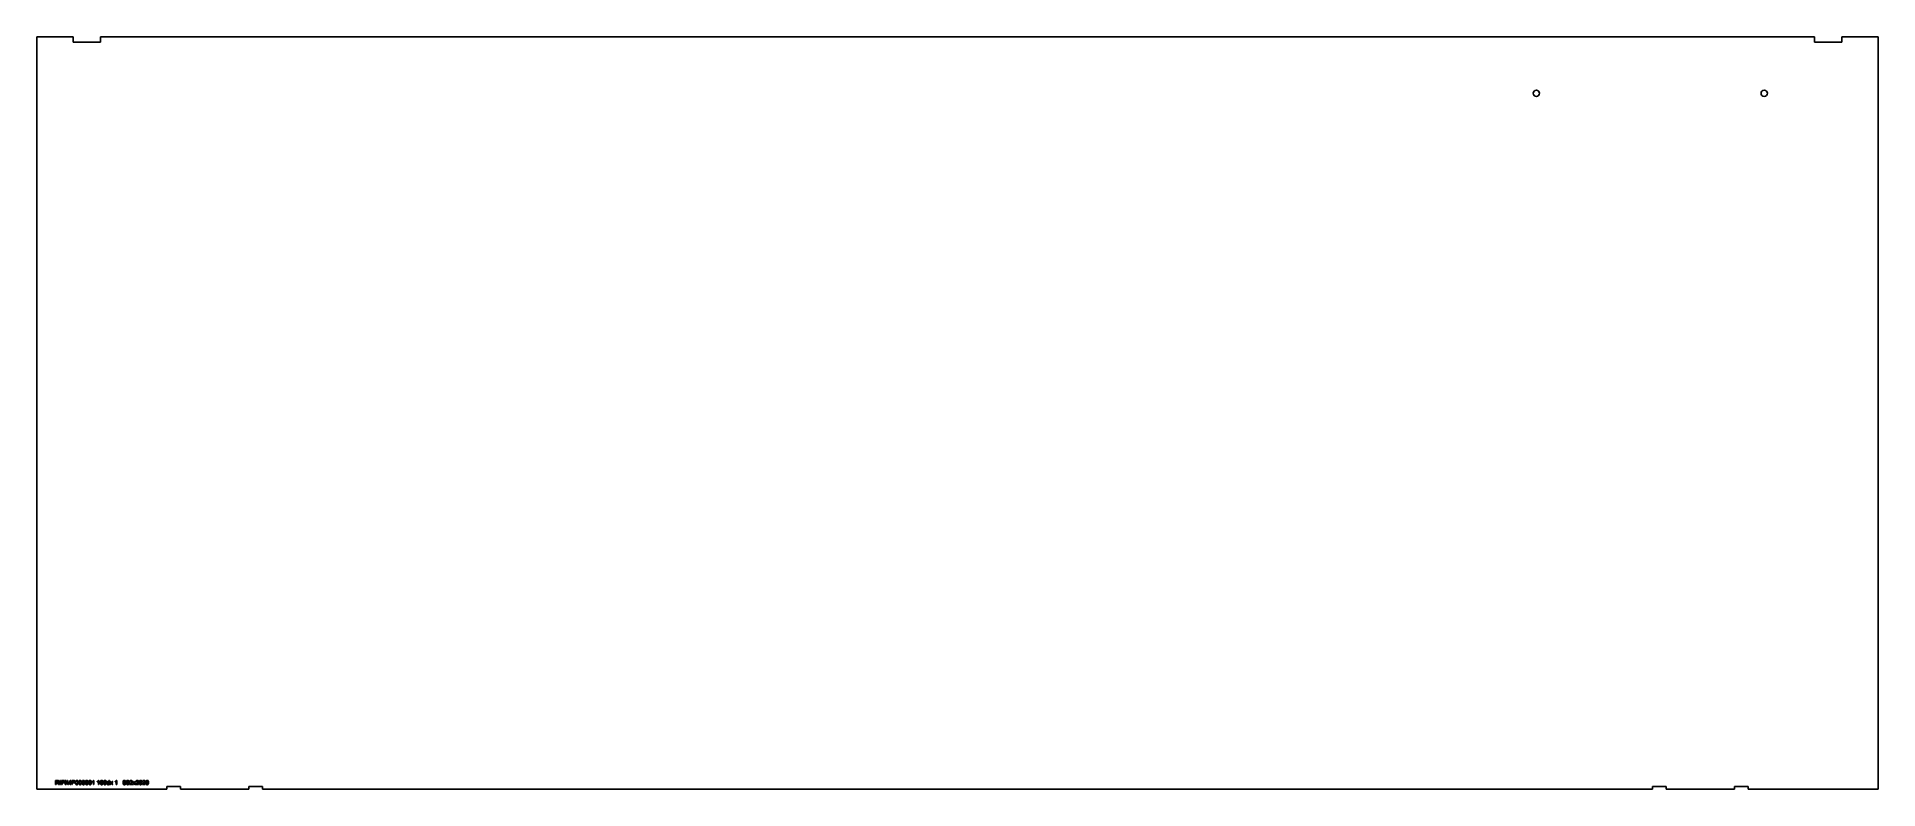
# Model space of a CAD drawing. Header units: millimetres. Extents: x 0 to 2020, y 0 to 826.
import ezdxf

# ---------------------------------------------------------------- set-up
doc = ezdxf.new("R2010")
doc.units = ezdxf.units.MM
for name, color, linetype in [('ShapeString', 7, 'CONTINUOUS'), ('Sketch003', 7, 'CONTINUOUS'), ('Sketch011', 7, 'CONTINUOUS'), ('Sketch012', 7, 'CONTINUOUS')]:
    doc.layers.add(name, color=color, linetype=linetype)

msp = doc.modelspace()

# ---------------------------------------------------------------- linework, layer by layer
at = {"layer": 'ShapeString'}
for p, q in [((20.5299, 5), (20.5299, 9.67431)), ((20.5299, 9.67431), (22.5921, 9.67431)), ((21.1414, 5), (20.5299, 5)), ((21.1414, 9.15796), (21.1414, 7.63609)), ((22.6176, 9.15796), (21.1414, 9.15796)), ((21.1414, 7.63609), (22.4682, 7.63609)), ((21.1414, 7.07898), (21.1414, 5)), ((21.8573, 7.07898), (21.1414, 7.07898)), ((23.8586, 5), (23.2414, 5.97558)), ((23.8219, 6.27622), (24.6293, 5)), ((24.6293, 5), (23.8586, 5)), ((25.3265, 5), (25.3265, 9.67431)), ((25.3265, 9.67431), (25.938, 9.67431)), ((25.938, 5), (25.3265, 5)), ((25.938, 9.67431), (25.938, 5)), ((27.0522, 5), (27.0522, 9.67431)), ((27.0522, 9.67431), (30.1911, 9.67431)), ((27.6637, 5), (27.0522, 5)), ((27.6637, 9.1172), (27.6637, 7.67686)), ((30.1911, 9.1172), (27.6637, 9.1172)), ((27.6637, 7.67686), (29.8514, 7.67686)), ((27.6637, 7.11975), (27.6637, 5)), ((29.8514, 7.11975), (27.6637, 7.11975)), ((29.8514, 7.67686), (29.8514, 7.11975)), ((30.1911, 9.67431), (30.1911, 9.1172)), ((31.1151, 5), (31.1151, 9.67431)), ((31.1151, 9.67431), (31.7265, 9.67431)), ((31.7265, 5), (31.1151, 5)), ((31.7265, 9.67431), (31.7265, 5)), ((32.7864, 5), (32.7864, 9.67431)), ((32.7864, 9.67431), (33.7138, 9.67431)), ((33.3843, 5), (32.7864, 5)), ((33.3843, 8.96773), (33.3843, 5)), ((34.7361, 5), (33.3843, 8.96773)), ((33.7138, 9.67431), (34.8246, 6.36858)), ((35.2762, 5), (34.7361, 5)), ((36.659, 8.91338), (35.2762, 5)), ((35.3034, 6.4259), (36.4488, 9.67431)), ((36.4488, 9.67431), (37.2569, 9.67431)), ((36.659, 5), (36.659, 8.91338)), ((37.2569, 5), (36.659, 5)), ((37.2569, 9.67431), (37.2569, 5)), ((38.2488, 5), (38.2488, 9.67431)), ((38.2488, 9.67431), (40.0083, 9.67431)), ((38.8603, 5), (38.2488, 5)), ((38.8603, 9.1172), (38.8603, 7.44586)), ((40.0552, 9.1172), (38.8603, 9.1172)), ((38.8603, 7.44586), (40.0679, 7.44586)), ((38.8603, 6.88875), (38.8603, 5)), ((40.0588, 6.88875), (38.8603, 6.88875)), ((60.941, 7.97028), (60.941, 8.52611)), ((62.096, 5), (62.096, 8.66348)), ((62.6667, 5), (62.096, 5)), ((62.2989, 9.70149), (62.6667, 9.70149)), ((62.6667, 9.70149), (62.6667, 5)), ((66.3762, 7.97028), (66.3762, 8.52611)), ((67.5312, 5), (67.5312, 8.66348)), ((68.1019, 5), (67.5312, 5)), ((67.7342, 9.70149), (68.1019, 9.70149)), ((68.1019, 9.70149), (68.1019, 5)), ((79.149, 9.67431), (79.7197, 9.67431)), ((79.149, 7.98535), (79.149, 9.67431)), ((79.1898, 5), (79.1898, 5.4397)), ((79.7197, 5), (79.1898, 5)), ((79.7197, 9.67431), (79.7197, 5)), ((80.2225, 5), (81.4561, 6.74501)), ((80.9183, 5), (80.2225, 5)), ((80.304, 8.38344), (80.996, 8.38344)), ((81.4561, 6.74501), (80.304, 8.38344)), ((81.8278, 6.28705), (80.9183, 5)), ((80.996, 8.38344), (81.5444, 7.57983)), ((81.9839, 6.04161), (81.8278, 6.28705)), ((82.683, 5), (81.9839, 6.04161)), ((82.0493, 7.58408), (82.614, 8.38344)), ((83.3098, 8.38344), (82.1499, 6.74246)), ((82.1499, 6.74246), (83.3749, 5)), ((82.614, 8.38344), (83.3098, 8.38344)), ((83.3749, 5), (82.683, 5)), ((85.9295, 7.97028), (85.9295, 8.52611)), ((87.0845, 5), (87.0845, 8.66348)), ((87.6552, 5), (87.0845, 5)), ((87.2875, 9.70149), (87.6552, 9.70149)), ((87.6552, 9.70149), (87.6552, 5)), ((104.817, 5), (101.719, 5)), ((102.412, 8.27473), (101.828, 8.35626)), ((102.515, 5.55711), (104.817, 5.55711)), ((104.817, 5.55711), (104.817, 5)), ((105.197, 5), (106.431, 6.74501)), ((105.893, 5), (105.197, 5)), ((105.279, 8.38344), (105.971, 8.38344)), ((106.431, 6.74501), (105.279, 8.38344)), ((106.803, 6.28705), (105.893, 5)), ((105.971, 8.38344), (106.519, 7.57983)), ((106.959, 6.04161), (106.803, 6.28705)), ((107.658, 5), (106.959, 6.04161)), ((107.024, 7.58408), (107.589, 8.38344)), ((108.285, 8.38344), (107.125, 6.74246)), ((107.125, 6.74246), (108.35, 5)), ((107.589, 8.38344), (108.285, 8.38344)), ((108.35, 5), (107.658, 5)), ((111.679, 5), (108.581, 5)), ((109.274, 8.27473), (108.69, 8.35626)), ((109.377, 5.55711), (111.679, 5.55711)), ((111.679, 5.55711), (111.679, 5)), ((118.935, 5), (115.837, 5)), ((116.53, 8.27473), (115.946, 8.35626)), ((116.634, 5.55711), (118.935, 5.55711)), ((118.935, 5.55711), (118.935, 5))]:
    msp.add_line(p, q, dxfattribs=at)
for points in [[(22.2008, 7.0569), (22.096, 7.07898), (21.8573, 7.07898)], [(22.4824, 6.93376), (22.3439, 7.02208), (22.2008, 7.0569)], [(22.4682, 7.63609), (22.8913, 7.63609), (23.1291, 7.72229)], [(22.7958, 6.62144), (22.6208, 6.84544), (22.4824, 6.93376)], [(22.5921, 9.67431), (23.2157, 9.67431), (23.5403, 9.54862)], [(23.3747, 8.94777), (23.135, 9.15796), (22.6176, 9.15796)], [(23.2414, 5.97558), (22.9709, 6.39766), (22.7958, 6.62144)], [(23.9316, 7.56582), (23.6104, 7.22548), (22.9391, 7.13333)], [(22.9391, 7.13333), (23.1839, 7.01486), (23.311, 6.89979)], [(23.1291, 7.72229), (23.3671, 7.8087), (23.4907, 7.99851)], [(23.311, 6.89979), (23.5813, 6.65011), (23.8219, 6.27622)], [(23.6144, 8.41125), (23.6144, 8.73758), (23.3747, 8.94777)], [(23.4907, 7.99851), (23.6144, 8.18832), (23.6144, 8.41125)], [(23.5403, 9.54862), (23.865, 9.42314), (24.059, 9.1051)], [(24.2531, 8.40234), (24.2531, 7.90616), (23.9316, 7.56582)], [(24.059, 9.1051), (24.2531, 8.78705), (24.2531, 8.40234)], [(34.8246, 6.36858), (34.9783, 5.90679), (35.0488, 5.67749)], [(35.0488, 5.67749), (35.1304, 5.93227), (35.3034, 6.4259)], [(40.0083, 9.67431), (40.4726, 9.67431), (40.7176, 9.62951)], [(40.6318, 9.0758), (40.4756, 9.1172), (40.0552, 9.1172)], [(41.4295, 7.3034), (41.0503, 6.88875), (40.0588, 6.88875)], [(40.0679, 7.44586), (40.6669, 7.44586), (40.9185, 7.669)], [(41.0221, 8.79979), (40.8739, 9.0087), (40.6318, 9.0758)], [(40.7176, 9.62951), (41.0614, 9.57176), (41.2934, 9.40998)], [(40.9185, 7.669), (41.1703, 7.89236), (41.1703, 8.29745)], [(41.1703, 8.29745), (41.1703, 8.59087), (41.0221, 8.79979)], [(41.2934, 9.40998), (41.5257, 9.24841), (41.6673, 8.95711)], [(41.8089, 8.31677), (41.8089, 7.71805), (41.4295, 7.3034)], [(41.6673, 8.95711), (41.8089, 8.66582), (41.8089, 8.31677)], [(42.366, 7.30828), (42.366, 8.13907), (42.5372, 8.64883)], [(42.8297, 5.39724), (42.366, 5.98875), (42.366, 7.30828)], [(42.5372, 8.64883), (42.7083, 9.15881), (43.0456, 9.43015)], [(43.8947, 4.91847), (43.2168, 4.91847), (42.8297, 5.39724)], [(43.2467, 8.89066), (42.9503, 8.46263), (42.9503, 7.30998)], [(42.9503, 7.30998), (42.9503, 6.15053), (43.2227, 5.77219)], [(43.0456, 9.43015), (43.383, 9.70149), (43.8947, 9.70149)], [(43.2227, 5.77219), (43.4951, 5.39406), (43.8947, 5.39406)], [(43.8883, 9.2259), (43.4885, 9.2259), (43.2467, 8.89066)], [(44.5684, 8.84586), (44.2977, 9.2259), (43.8883, 9.2259)], [(43.8947, 9.70149), (44.272, 9.70149), (44.5601, 9.54968)], [(43.8947, 5.39406), (44.2943, 5.39406), (44.5667, 5.77389)], [(44.7469, 5.1913), (44.4096, 4.91847), (43.8947, 4.91847)], [(44.5601, 9.54968), (44.8482, 9.39788), (45.0301, 9.11189)], [(44.5667, 5.77389), (44.8391, 6.15372), (44.8391, 7.30998)], [(44.8391, 7.30998), (44.8391, 8.46582), (44.5684, 8.84586)], [(45.2537, 5.9741), (45.0843, 5.46433), (44.7469, 5.1913)], [(45.0301, 9.11189), (45.2123, 8.82611), (45.3178, 8.4155)], [(45.4234, 7.30828), (45.4234, 6.48408), (45.2537, 5.9741)], [(45.3178, 8.4155), (45.4234, 8.00488), (45.4234, 7.30828)], [(45.9941, 7.30828), (45.9941, 8.13907), (46.1652, 8.64883)], [(46.4577, 5.39724), (45.9941, 5.98875), (45.9941, 7.30828)], [(46.1652, 8.64883), (46.3363, 9.15881), (46.6737, 9.43015)], [(47.5227, 4.91847), (46.8448, 4.91847), (46.4577, 5.39724)], [(46.8747, 8.89066), (46.5783, 8.46263), (46.5783, 7.30998)], [(46.5783, 7.30998), (46.5783, 6.15053), (46.8507, 5.77219)], [(46.6737, 9.43015), (47.011, 9.70149), (47.5227, 9.70149)], [(46.8507, 5.77219), (47.1231, 5.39406), (47.5227, 5.39406)], [(47.5163, 9.2259), (47.1166, 9.2259), (46.8747, 8.89066)], [(48.1964, 8.84586), (47.9257, 9.2259), (47.5163, 9.2259)], [(47.5227, 9.70149), (47.9, 9.70149), (48.1881, 9.54968)], [(47.5227, 5.39406), (47.9223, 5.39406), (48.1947, 5.77389)], [(48.3749, 5.1913), (48.0376, 4.91847), (47.5227, 4.91847)], [(48.1881, 9.54968), (48.4762, 9.39788), (48.6582, 9.11189)], [(48.1947, 5.77389), (48.4671, 6.15372), (48.4671, 7.30998)], [(48.4671, 7.30998), (48.4671, 8.46582), (48.1964, 8.84586)], [(48.8817, 5.9741), (48.7123, 5.46433), (48.3749, 5.1913)], [(48.6582, 9.11189), (48.8403, 8.82611), (48.9459, 8.4155)], [(49.0514, 7.30828), (49.0514, 6.48408), (48.8817, 5.9741)], [(48.9459, 8.4155), (49.0514, 8.00488), (49.0514, 7.30828)], [(49.6221, 7.30828), (49.6221, 8.13907), (49.7932, 8.64883)], [(50.0858, 5.39724), (49.6221, 5.98875), (49.6221, 7.30828)], [(49.7932, 8.64883), (49.9643, 9.15881), (50.3017, 9.43015)], [(51.1507, 4.91847), (50.4728, 4.91847), (50.0858, 5.39724)], [(50.5028, 8.89066), (50.2064, 8.46263), (50.2064, 7.30998)], [(50.2064, 7.30998), (50.2064, 6.15053), (50.4788, 5.77219)], [(50.3017, 9.43015), (50.6391, 9.70149), (51.1507, 9.70149)], [(50.4788, 5.77219), (50.7512, 5.39406), (51.1507, 5.39406)], [(51.1444, 9.2259), (50.7446, 9.2259), (50.5028, 8.89066)], [(51.8244, 8.84586), (51.5537, 9.2259), (51.1444, 9.2259)], [(51.1507, 9.70149), (51.528, 9.70149), (51.8161, 9.54968)], [(51.1507, 5.39406), (51.5503, 5.39406), (51.8227, 5.77389)], [(52.003, 5.1913), (51.6656, 4.91847), (51.1507, 4.91847)], [(51.8161, 9.54968), (52.1042, 9.39788), (52.2862, 9.11189)], [(51.8227, 5.77389), (52.0951, 6.15372), (52.0951, 7.30998)], [(52.0951, 7.30998), (52.0951, 8.46582), (51.8244, 8.84586)], [(52.5098, 5.9741), (52.3403, 5.46433), (52.003, 5.1913)], [(52.2862, 9.11189), (52.4684, 8.82611), (52.5739, 8.4155)], [(52.6794, 7.30828), (52.6794, 6.48408), (52.5098, 5.9741)], [(52.5739, 8.4155), (52.6794, 8.00488), (52.6794, 7.30828)], [(53.2501, 7.30828), (53.2501, 8.13907), (53.4212, 8.64883)], [(53.7138, 5.39724), (53.2501, 5.98875), (53.2501, 7.30828)], [(53.4212, 8.64883), (53.5924, 9.15881), (53.9297, 9.43015)], [(54.7788, 4.91847), (54.1008, 4.91847), (53.7138, 5.39724)], [(54.1308, 8.89066), (53.8344, 8.46263), (53.8344, 7.30998)], [(53.8344, 7.30998), (53.8344, 6.15053), (54.1068, 5.77219)], [(53.9297, 9.43015), (54.2671, 9.70149), (54.7788, 9.70149)], [(54.1068, 5.77219), (54.3792, 5.39406), (54.7788, 5.39406)], [(54.7724, 9.2259), (54.3726, 9.2259), (54.1308, 8.89066)], [(55.4524, 8.84586), (55.1817, 9.2259), (54.7724, 9.2259)], [(54.7788, 9.70149), (55.1561, 9.70149), (55.4442, 9.54968)], [(54.7788, 5.39406), (55.1783, 5.39406), (55.4507, 5.77389)], [(55.631, 5.1913), (55.2936, 4.91847), (54.7788, 4.91847)], [(55.4442, 9.54968), (55.7323, 9.39788), (55.9142, 9.11189)], [(55.4507, 5.77389), (55.7231, 6.15372), (55.7231, 7.30998)], [(55.7231, 7.30998), (55.7231, 8.46582), (55.4524, 8.84586)], [(56.1378, 5.9741), (55.9684, 5.46433), (55.631, 5.1913)], [(55.9142, 9.11189), (56.0964, 8.82611), (56.2019, 8.4155)], [(56.3074, 7.30828), (56.3074, 6.48408), (56.1378, 5.9741)], [(56.2019, 8.4155), (56.3074, 8.00488), (56.3074, 7.30828)], [(56.8781, 7.30828), (56.8781, 8.13907), (57.0493, 8.64883)], [(57.3418, 5.39724), (56.8781, 5.98875), (56.8781, 7.30828)], [(57.0493, 8.64883), (57.2204, 9.15881), (57.5577, 9.43015)], [(58.4068, 4.91847), (57.7289, 4.91847), (57.3418, 5.39724)], [(57.7588, 8.89066), (57.4624, 8.46263), (57.4624, 7.30998)], [(57.4624, 7.30998), (57.4624, 6.15053), (57.7348, 5.77219)], [(57.5577, 9.43015), (57.8951, 9.70149), (58.4068, 9.70149)], [(57.7348, 5.77219), (58.0072, 5.39406), (58.4068, 5.39406)], [(58.4004, 9.2259), (58.0006, 9.2259), (57.7588, 8.89066)], [(59.0805, 8.84586), (58.8098, 9.2259), (58.4004, 9.2259)], [(58.4068, 9.70149), (58.7841, 9.70149), (59.0722, 9.54968)], [(58.4068, 5.39406), (58.8064, 5.39406), (59.0788, 5.77389)], [(59.259, 5.1913), (58.9217, 4.91847), (58.4068, 4.91847)], [(59.0722, 9.54968), (59.3603, 9.39788), (59.5423, 9.11189)], [(59.0788, 5.77389), (59.3512, 6.15372), (59.3512, 7.30998)], [(59.3512, 7.30998), (59.3512, 8.46582), (59.0805, 8.84586)], [(59.7658, 5.9741), (59.5964, 5.46433), (59.259, 5.1913)], [(59.5423, 9.11189), (59.7244, 8.82611), (59.8299, 8.4155)], [(59.9355, 7.30828), (59.9355, 6.48408), (59.7658, 5.9741)], [(59.8299, 8.4155), (59.9355, 8.00488), (59.9355, 7.30828)], [(60.941, 8.52611), (61.4246, 8.75287), (61.7864, 9.07537)], [(61.5488, 8.2673), (61.2104, 8.06921), (60.941, 7.97028)], [(62.096, 8.66348), (61.8875, 8.46539), (61.5488, 8.2673)], [(61.7864, 9.07537), (62.1484, 9.39809), (62.2989, 9.70149)], [(66.3762, 8.52611), (66.8599, 8.75287), (67.2217, 9.07537)], [(66.9841, 8.2673), (66.6456, 8.06921), (66.3762, 7.97028)], [(67.5312, 8.66348), (67.3227, 8.46539), (66.9841, 8.2673)], [(67.2217, 9.07537), (67.5837, 9.39809), (67.7342, 9.70149)], [(69.5694, 7.30828), (69.5694, 8.13907), (69.7406, 8.64883)], [(70.0331, 5.39724), (69.5694, 5.98875), (69.5694, 7.30828)], [(69.7406, 8.64883), (69.9117, 9.15881), (70.249, 9.43015)], [(71.0981, 4.91847), (70.4202, 4.91847), (70.0331, 5.39724)], [(70.4501, 8.89066), (70.1537, 8.46263), (70.1537, 7.30998)], [(70.1537, 7.30998), (70.1537, 6.15053), (70.4261, 5.77219)], [(70.249, 9.43015), (70.5864, 9.70149), (71.0981, 9.70149)], [(70.4261, 5.77219), (70.6985, 5.39406), (71.0981, 5.39406)], [(71.0917, 9.2259), (70.6919, 9.2259), (70.4501, 8.89066)], [(71.7718, 8.84586), (71.5011, 9.2259), (71.0917, 9.2259)], [(71.0981, 9.70149), (71.4754, 9.70149), (71.7635, 9.54968)], [(71.0981, 5.39406), (71.4977, 5.39406), (71.7701, 5.77389)], [(71.9503, 5.1913), (71.613, 4.91847), (71.0981, 4.91847)], [(71.7635, 9.54968), (72.0516, 9.39788), (72.2335, 9.11189)], [(71.7701, 5.77389), (72.0425, 6.15372), (72.0425, 7.30998)], [(72.0425, 7.30998), (72.0425, 8.46582), (71.7718, 8.84586)], [(72.4571, 5.9741), (72.2877, 5.46433), (71.9503, 5.1913)], [(72.2335, 9.11189), (72.4157, 8.82611), (72.5212, 8.4155)], [(72.6268, 7.30828), (72.6268, 6.48408), (72.4571, 5.9741)], [(72.5212, 8.4155), (72.6268, 8.00488), (72.6268, 7.30828)], [(73.1975, 7.30828), (73.1975, 8.13907), (73.3686, 8.64883)], [(73.6611, 5.39724), (73.1975, 5.98875), (73.1975, 7.30828)], [(73.3686, 8.64883), (73.5397, 9.15881), (73.8771, 9.43015)], [(74.7261, 4.91847), (74.0482, 4.91847), (73.6611, 5.39724)], [(74.0781, 8.89066), (73.7817, 8.46263), (73.7817, 7.30998)], [(73.7817, 7.30998), (73.7817, 6.15053), (74.0541, 5.77219)], [(73.8771, 9.43015), (74.2144, 9.70149), (74.7261, 9.70149)], [(74.0541, 5.77219), (74.3265, 5.39406), (74.7261, 5.39406)], [(74.7197, 9.2259), (74.32, 9.2259), (74.0781, 8.89066)], [(75.3998, 8.84586), (75.1291, 9.2259), (74.7197, 9.2259)], [(74.7261, 9.70149), (75.1034, 9.70149), (75.3915, 9.54968)], [(74.7261, 5.39406), (75.1257, 5.39406), (75.3981, 5.77389)], [(75.5783, 5.1913), (75.241, 4.91847), (74.7261, 4.91847)], [(75.3915, 9.54968), (75.6796, 9.39788), (75.8616, 9.11189)], [(75.3981, 5.77389), (75.6705, 6.15372), (75.6705, 7.30998)], [(75.6705, 7.30998), (75.6705, 8.46582), (75.3998, 8.84586)], [(76.0851, 5.9741), (75.9157, 5.46433), (75.5783, 5.1913)], [(75.8616, 9.11189), (76.0437, 8.82611), (76.1493, 8.4155)], [(76.2548, 7.30828), (76.2548, 6.48408), (76.0851, 5.9741)], [(76.1493, 8.4155), (76.2548, 8.00488), (76.2548, 7.30828)], [(76.7711, 6.68854), (76.7711, 7.19257), (76.941, 7.60318)], [(76.9588, 5.77389), (76.7711, 6.17176), (76.7711, 6.68854)], [(76.941, 7.60318), (77.1108, 8.0138), (77.4505, 8.23248)], [(77.4881, 5.15393), (77.1465, 5.37601), (76.9588, 5.77389)], [(77.6155, 7.66624), (77.3554, 7.35669), (77.3554, 6.69023)], [(77.3554, 6.69023), (77.3554, 6.04565), (77.6331, 5.72654)], [(77.4505, 8.23248), (77.7902, 8.45138), (78.21, 8.45138)], [(78.2372, 4.93206), (77.8297, 4.93206), (77.4881, 5.15393)], [(78.2633, 7.9758), (77.8756, 7.9758), (77.6155, 7.66624)], [(77.6331, 5.72654), (77.911, 5.40764), (78.2892, 5.40764)], [(78.21, 8.45138), (78.5176, 8.45138), (78.758, 8.32208)], [(79.1898, 5.4397), (78.8658, 4.93206), (78.2372, 4.93206)], [(78.9321, 7.6535), (78.6607, 7.9758), (78.2633, 7.9758)], [(78.2892, 5.40764), (78.6703, 5.40764), (78.9367, 5.71231)], [(78.758, 8.32208), (78.9985, 8.19278), (79.149, 7.98535)], [(79.2034, 6.64268), (79.2034, 7.33142), (78.9321, 7.6535)], [(78.9367, 5.71231), (79.2034, 6.0172), (79.2034, 6.64268)], [(81.5444, 7.57983), (81.6881, 7.3518), (81.7777, 7.20042)], [(81.7777, 7.20042), (81.9333, 7.42038), (82.0493, 7.58408)], [(85.9295, 8.52611), (86.4132, 8.75287), (86.7749, 9.07537)], [(86.5374, 8.2673), (86.1989, 8.06921), (85.9295, 7.97028)], [(87.0845, 8.66348), (86.876, 8.46539), (86.5374, 8.2673)], [(86.7749, 9.07537), (87.1369, 9.39809), (87.2875, 9.70149)], [(94.5308, 6.34735), (94.5308, 6.80255), (94.762, 7.10955)], [(94.9554, 5.32739), (94.5308, 5.73631), (94.5308, 6.34735)], [(94.721, 8.4879), (94.721, 9.0017), (95.0881, 9.35159)], [(94.8928, 7.90361), (94.721, 8.14756), (94.721, 8.4879)], [(94.762, 7.10955), (94.9934, 7.41656), (95.421, 7.52803)], [(95.421, 7.52803), (95.0648, 7.65966), (94.8928, 7.90361)], [(96.073, 4.91847), (95.38, 4.91847), (94.9554, 5.32739)], [(95.0881, 9.35159), (95.4552, 9.70149), (96.065, 9.70149)], [(95.3796, 7.01571), (95.1151, 6.74862), (95.1151, 6.34798)], [(95.1151, 6.34798), (95.1151, 6.10318), (95.2287, 5.8741)], [(95.2287, 5.8741), (95.3425, 5.64522), (95.5769, 5.51953)], [(95.5204, 9.01338), (95.3053, 8.80085), (95.3053, 8.50467)], [(95.3053, 8.50467), (95.3053, 8.16985), (95.517, 7.95732)], [(96.0586, 7.2828), (95.6442, 7.2828), (95.3796, 7.01571)], [(95.517, 7.95732), (95.7289, 7.7448), (96.0794, 7.7448)], [(96.073, 9.2259), (95.7355, 9.2259), (95.5204, 9.01338)], [(95.5769, 5.51953), (95.8115, 5.39406), (96.0779, 5.39406)], [(96.7567, 7.01253), (96.4826, 7.2828), (96.0586, 7.2828)], [(96.065, 9.70149), (96.6779, 9.70149), (97.0514, 9.34352)], [(96.624, 9.00849), (96.4074, 9.2259), (96.073, 9.2259)], [(97.1907, 5.32569), (96.766, 4.91847), (96.073, 4.91847)], [(96.0779, 5.39406), (96.4987, 5.39406), (96.7648, 5.65796)], [(96.0794, 7.7448), (96.4204, 7.7448), (96.6306, 7.95563)], [(96.8408, 8.4724), (96.8408, 8.7913), (96.624, 9.00849)], [(96.6306, 7.95563), (96.8408, 8.16667), (96.8408, 8.4724)], [(97.2556, 7.90191), (97.0862, 7.65966), (96.7412, 7.52803)], [(96.7412, 7.52803), (97.1688, 7.3879), (97.3919, 7.07601)], [(97.031, 6.32887), (97.031, 6.74225), (96.7567, 7.01253)], [(96.7648, 5.65796), (97.031, 5.92187), (97.031, 6.32887)], [(97.0514, 9.34352), (97.4251, 8.98556), (97.4251, 8.47197)], [(97.6153, 6.33142), (97.6153, 5.73312), (97.1907, 5.32569)], [(97.4251, 8.47197), (97.4251, 8.14437), (97.2556, 7.90191)], [(97.3919, 7.07601), (97.6153, 6.76433), (97.6153, 6.33142)], [(98.1724, 7.30828), (98.1724, 8.13907), (98.3435, 8.64883)], [(98.6361, 5.39724), (98.1724, 5.98875), (98.1724, 7.30828)], [(98.3435, 8.64883), (98.5146, 9.15881), (98.852, 9.43015)], [(99.7011, 4.91847), (99.0231, 4.91847), (98.6361, 5.39724)], [(99.0531, 8.89066), (98.7567, 8.46263), (98.7567, 7.30998)], [(98.7567, 7.30998), (98.7567, 6.15053), (99.0291, 5.77219)], [(98.852, 9.43015), (99.1894, 9.70149), (99.7011, 9.70149)], [(99.0291, 5.77219), (99.3015, 5.39406), (99.7011, 5.39406)], [(99.6947, 9.2259), (99.2949, 9.2259), (99.0531, 8.89066)], [(100.375, 8.84586), (100.104, 9.2259), (99.6947, 9.2259)], [(99.7011, 9.70149), (100.078, 9.70149), (100.366, 9.54968)], [(99.7011, 5.39406), (100.101, 5.39406), (100.373, 5.77389)], [(100.553, 5.1913), (100.216, 4.91847), (99.7011, 4.91847)], [(100.366, 9.54968), (100.655, 9.39788), (100.837, 9.11189)], [(100.373, 5.77389), (100.645, 6.15372), (100.645, 7.30998)], [(100.645, 7.30998), (100.645, 8.46582), (100.375, 8.84586)], [(101.06, 5.9741), (100.891, 5.46433), (100.553, 5.1913)], [(100.837, 9.11189), (101.019, 8.82611), (101.124, 8.4155)], [(101.23, 7.30828), (101.23, 6.48408), (101.06, 5.9741)], [(101.124, 8.4155), (101.23, 8.00488), (101.23, 7.30828)], [(101.719, 5), (101.713, 5.20786), (101.786, 5.39979)], [(101.786, 5.39979), (101.904, 5.71635), (102.165, 6.02166)], [(101.828, 8.35626), (101.889, 9.01295), (102.286, 9.35711)], [(102.165, 6.02166), (102.425, 6.32696), (102.916, 6.72866)], [(102.286, 9.35711), (102.683, 9.70149), (103.353, 9.70149)], [(102.667, 8.97346), (102.415, 8.72123), (102.412, 8.27473)], [(102.762, 5.86815), (102.613, 5.71338), (102.515, 5.55711)], [(103.34, 9.2259), (102.92, 9.2259), (102.667, 8.97346)], [(103.43, 6.4569), (102.912, 6.02293), (102.762, 5.86815)], [(102.916, 6.72866), (103.677, 7.362), (103.955, 7.72611)], [(103.985, 8.99214), (103.738, 9.2259), (103.34, 9.2259)], [(103.353, 9.70149), (104.029, 9.70149), (104.423, 9.32824)], [(104.316, 7.27983), (104.046, 6.98004), (103.43, 6.4569)], [(103.955, 7.72611), (104.233, 8.09023), (104.233, 8.41805)], [(104.233, 8.41805), (104.233, 8.75839), (103.985, 8.99214)], [(104.701, 7.85096), (104.585, 7.57983), (104.316, 7.27983)], [(104.423, 9.32824), (104.817, 8.95499), (104.817, 8.40297)], [(104.817, 8.40297), (104.817, 8.12229), (104.701, 7.85096)], [(106.519, 7.57983), (106.663, 7.3518), (106.753, 7.20042)], [(106.753, 7.20042), (106.908, 7.42038), (107.024, 7.58408)], [(108.581, 5), (108.575, 5.20786), (108.648, 5.39979)], [(108.648, 5.39979), (108.766, 5.71635), (109.027, 6.02166)], [(108.69, 8.35626), (108.751, 9.01295), (109.148, 9.35711)], [(109.027, 6.02166), (109.287, 6.32696), (109.778, 6.72866)], [(109.148, 9.35711), (109.545, 9.70149), (110.215, 9.70149)], [(109.529, 8.97346), (109.277, 8.72123), (109.274, 8.27473)], [(109.624, 5.86815), (109.475, 5.71338), (109.377, 5.55711)], [(110.202, 9.2259), (109.782, 9.2259), (109.529, 8.97346)], [(110.292, 6.4569), (109.774, 6.02293), (109.624, 5.86815)], [(109.778, 6.72866), (110.539, 7.362), (110.817, 7.72611)], [(110.847, 8.99214), (110.6, 9.2259), (110.202, 9.2259)], [(110.215, 9.70149), (110.891, 9.70149), (111.285, 9.32824)], [(111.178, 7.27983), (110.908, 6.98004), (110.292, 6.4569)], [(110.817, 7.72611), (111.095, 8.09023), (111.095, 8.41805)], [(111.095, 8.41805), (111.095, 8.75839), (110.847, 8.99214)], [(111.563, 7.85096), (111.447, 7.57983), (111.178, 7.27983)], [(111.285, 9.32824), (111.679, 8.95499), (111.679, 8.40297)], [(111.679, 8.40297), (111.679, 8.12229), (111.563, 7.85096)], [(112.29, 7.30828), (112.29, 8.13907), (112.462, 8.64883)], [(112.754, 5.39724), (112.29, 5.98875), (112.29, 7.30828)], [(112.462, 8.64883), (112.633, 9.15881), (112.97, 9.43015)], [(113.819, 4.91847), (113.141, 4.91847), (112.754, 5.39724)], [(113.171, 8.89066), (112.875, 8.46263), (112.875, 7.30998)], [(112.875, 7.30998), (112.875, 6.15053), (113.147, 5.77219)], [(112.97, 9.43015), (113.307, 9.70149), (113.819, 9.70149)], [(113.147, 5.77219), (113.42, 5.39406), (113.819, 5.39406)], [(113.813, 9.2259), (113.413, 9.2259), (113.171, 8.89066)], [(114.493, 8.84586), (114.222, 9.2259), (113.813, 9.2259)], [(113.819, 9.70149), (114.196, 9.70149), (114.485, 9.54968)], [(113.819, 5.39406), (114.219, 5.39406), (114.491, 5.77389)], [(114.671, 5.1913), (114.334, 4.91847), (113.819, 4.91847)], [(114.485, 9.54968), (114.773, 9.39788), (114.955, 9.11189)], [(114.491, 5.77389), (114.763, 6.15372), (114.763, 7.30998)], [(114.763, 7.30998), (114.763, 8.46582), (114.493, 8.84586)], [(115.178, 5.9741), (115.009, 5.46433), (114.671, 5.1913)], [(114.955, 9.11189), (115.137, 8.82611), (115.242, 8.4155)], [(115.348, 7.30828), (115.348, 6.48408), (115.178, 5.9741)], [(115.242, 8.4155), (115.348, 8.00488), (115.348, 7.30828)], [(115.837, 5), (115.831, 5.20786), (115.904, 5.39979)], [(115.904, 5.39979), (116.022, 5.71635), (116.283, 6.02166)], [(115.946, 8.35626), (116.007, 9.01295), (116.404, 9.35711)], [(116.283, 6.02166), (116.543, 6.32696), (117.034, 6.72866)], [(116.404, 9.35711), (116.801, 9.70149), (117.471, 9.70149)], [(116.785, 8.97346), (116.533, 8.72123), (116.53, 8.27473)], [(116.88, 5.86815), (116.731, 5.71338), (116.634, 5.55711)], [(117.458, 9.2259), (117.038, 9.2259), (116.785, 8.97346)], [(117.548, 6.4569), (117.03, 6.02293), (116.88, 5.86815)], [(117.034, 6.72866), (117.795, 7.362), (118.073, 7.72611)], [(118.103, 8.99214), (117.856, 9.2259), (117.458, 9.2259)], [(117.471, 9.70149), (118.147, 9.70149), (118.541, 9.32824)], [(118.434, 7.27983), (118.165, 6.98004), (117.548, 6.4569)], [(118.073, 7.72611), (118.351, 8.09023), (118.351, 8.41805)], [(118.351, 8.41805), (118.351, 8.75839), (118.103, 8.99214)], [(118.819, 7.85096), (118.703, 7.57983), (118.434, 7.27983)], [(118.541, 9.32824), (118.935, 8.95499), (118.935, 8.40297)], [(118.935, 8.40297), (118.935, 8.12229), (118.819, 7.85096)], [(119.546, 7.30828), (119.546, 8.13907), (119.718, 8.64883)], [(120.01, 5.39724), (119.546, 5.98875), (119.546, 7.30828)], [(119.718, 8.64883), (119.889, 9.15881), (120.226, 9.43015)], [(121.075, 4.91847), (120.397, 4.91847), (120.01, 5.39724)], [(120.427, 8.89066), (120.131, 8.46263), (120.131, 7.30998)], [(120.131, 7.30998), (120.131, 6.15053), (120.403, 5.77219)], [(120.226, 9.43015), (120.563, 9.70149), (121.075, 9.70149)], [(120.403, 5.77219), (120.676, 5.39406), (121.075, 5.39406)], [(121.069, 9.2259), (120.669, 9.2259), (120.427, 8.89066)], [(121.749, 8.84586), (121.478, 9.2259), (121.069, 9.2259)], [(121.075, 9.70149), (121.452, 9.70149), (121.741, 9.54968)], [(121.075, 5.39406), (121.475, 5.39406), (121.747, 5.77389)], [(121.927, 5.1913), (121.59, 4.91847), (121.075, 4.91847)], [(121.741, 9.54968), (122.029, 9.39788), (122.211, 9.11189)], [(121.747, 5.77389), (122.02, 6.15372), (122.02, 7.30998)], [(122.02, 7.30998), (122.02, 8.46582), (121.749, 8.84586)], [(122.434, 5.9741), (122.265, 5.46433), (121.927, 5.1913)], [(122.211, 9.11189), (122.393, 8.82611), (122.498, 8.4155)], [(122.604, 7.30828), (122.604, 6.48408), (122.434, 5.9741)], [(122.498, 8.4155), (122.604, 8.00488), (122.604, 7.30828)]]:
    msp.add_open_spline(points, degree=2, dxfattribs=at)
at = {"layer": 'Sketch003'}
for centre in [(1645, 764), (1895, 764)]:
    msp.add_circle(centre, 3.5, dxfattribs=at)
at = {"layer": 'Sketch011'}
for p, q in [((0, 0), (0, 826)), ((0, 826), (40, 826)), ((40, 826), (40, 820)), ((40, 820), (70, 820)), ((70, 820), (70, 826)), ((1950, 820), (1950, 826)), ((1980, 820), (1950, 820)), ((1980, 826), (1980, 820)), ((1980, 826), (2020, 826)), ((2020, 826), (2020, 0)), ((142.5, 0), (0, 0)), ((142.5, 3), (157.5, 3)), ((142.5, 0), (142.5, 3)), ((157.5, 3), (157.5, 0)), ((232.5, 0), (157.5, 0)), ((232.5, 3), (247.5, 3)), ((232.5, 0), (232.5, 3)), ((247.5, 3), (247.5, 0)), ((1772.5, 0), (247.5, 0)), ((1787.5, 3), (1772.5, 3)), ((1772.5, 3), (1772.5, 0)), ((1787.5, 0), (1787.5, 3)), ((1862.5, 0), (1787.5, 0)), ((1877.5, 3), (1862.5, 3)), ((1862.5, 3), (1862.5, 0)), ((1877.5, 0), (1877.5, 3)), ((2020, 0), (1877.5, 0))]:
    msp.add_line(p, q, dxfattribs=at)
at = {"layer": 'Sketch012'}
msp.add_line((70, 826), (1950, 826), dxfattribs=at)

doc.saveas('drawing.dxf')
